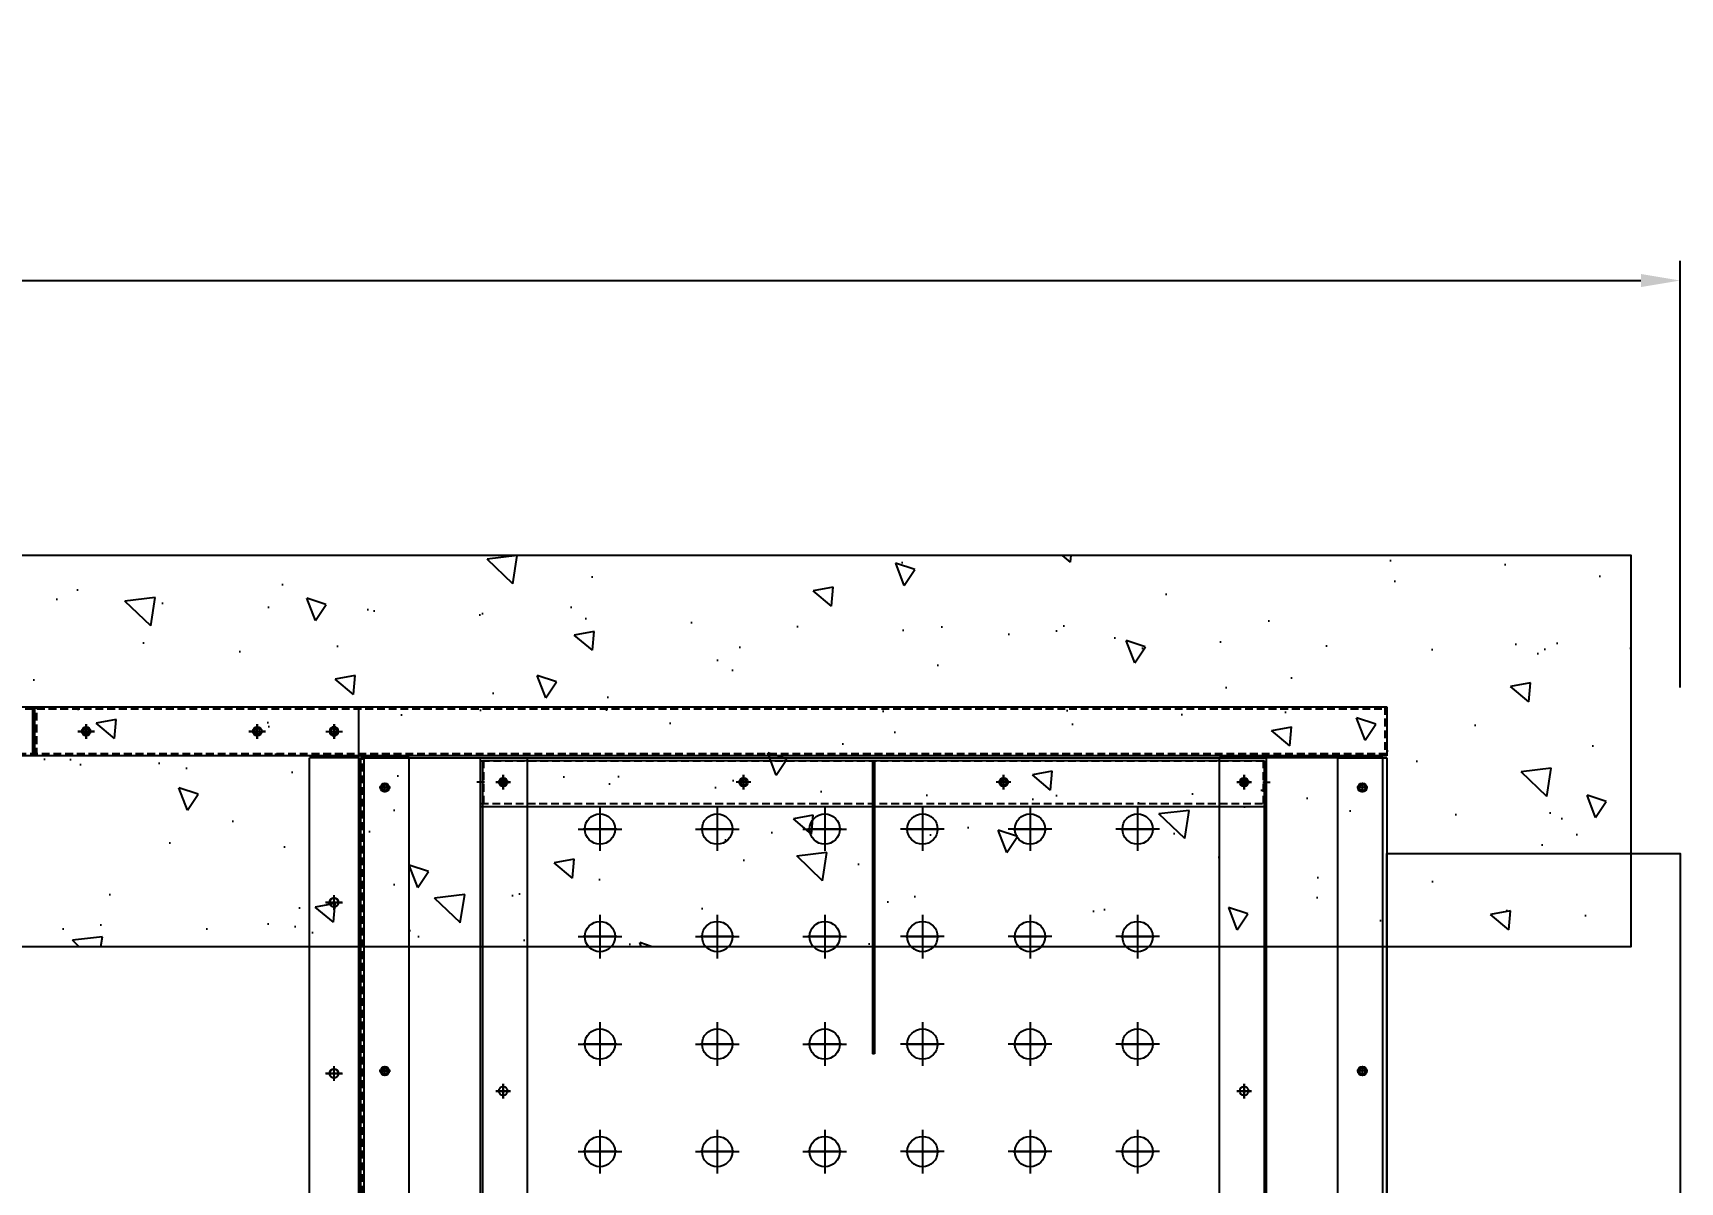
# Model space of a CAD drawing. Header units: millimetres. Extents: x 2760 to 22374, y 2628 to 16497.
# Drawn here: x 9291 to 10976, y 12842 to 14018 of the extents above; entities that cross this region are included whole.
import ezdxf

# ---------------------------------------------------------------- set-up
doc = ezdxf.new("R2010")
doc.units = ezdxf.units.MM
doc.linetypes.add('CENTER', pattern=[65, 60, -2, 1, -2])
doc.linetypes.add('HIDDEN', pattern=[3, 2, -1])
doc.layers.get('DEFPOINTS').update_dxf_attribs({"color": 140})
for name, color, linetype in [('2.위생-급수', 5, 'Continuous'), ('CENTER', 1, 'CENTER'), ('숨은선', 5, 'HIDDEN')]:
    doc.layers.add(name, color=color, linetype=linetype)
doc.styles.get("Standard").update_dxf_attribs({"font": 'arial.ttf'})
doc.dimstyles.new('1.40', dxfattribs={"dimscale": 40, "dimtxt": 1, "dimasz": 1, "dimexe": 0.5, "dimexo": 0.5, "dimgap": 0.5, "dimtad": 1, "dimdec": 1, "dimzin": 9, "dimdsep": 46, "dimtxsty": 'Standard', "dimcen": 0, "dimclrd": 2, "dimclre": 2, "dimclrt": 3, "dimadec": 0, "dimazin": 0, "dimtfac": 1, "dimtdec": 1, "dimtmove": 1, "dimatfit": 3, "dimfxl": 1, "dimtolj": 1, "dimtzin": 0, "dimlwd": -1, "dimlwe": -1, "dimarcsym": 0})

# ---------------------------------------------------------------- blocks, each defined once
blk = doc.blocks.new('A$C79BC46FD')
blk.add_circle((8.6, 7.5), 4.5)
blk.add_circle((8.6, 7.5), 4.5)
blk.add_circle((8.6, 7.5), 4.5)
blk.add_circle((8.6, 7.5), 4.5)
at = {"layer": 'CENTER'}
for p, q in [((17, 7.5), (0, 7.5)), ((8.6, 0), (8.6, 15)), ((8.6, 0), (8.6, 15)), ((8.6, 0), (8.6, 15)), ((8.6, 0), (8.6, 15))]:
    blk.add_line(p, q, dxfattribs=at)
blk = doc.blocks.new('*D117')
at = {"color": 2, "transparency": 16777216}
for p, q in [((5776.1, 13348.6), (5776.1, 13784.9)), ((10976.1, 13348.6), (10976.1, 13784.9)), ((5816.1, 13764.9), (10936.1, 13764.9))]:
    blk.add_line(p, q, dxfattribs=at)
for points in [[(5816.1, 13771.6), (5816.1, 13758.2), (5776.1, 13764.9)], [(10936.1, 13771.6), (10936.1, 13758.2), (10976.1, 13764.9)]]:
    blk.add_solid(points, dxfattribs=at)
at = {"layer": 'DEFPOINTS', "color": 0, "transparency": 16777216}
for p in [(10976.1, 13764.9), (5776.1, 13328.6), (10976.1, 13328.6)]:
    blk.add_point(p, dxfattribs=at)
at = {"color": 3, "transparency": 16777216, "insert": (8376.1, 13887), "char_height": 200, "attachment_point": 5}
blk.add_mtext('\\A1;5200', dxfattribs=at)
blk = doc.blocks.new('_DotSmall')
at = {"color": 0, "linetype": 'ByBlock', "const_width": 0.5}
blk.add_lwpolyline([(-0.0625, 0, 1), (0.0625, 0, 1)], format="xyb", close=True, dxfattribs=at)

msp = doc.modelspace()

# ---------------------------------------------------------------- hatches: boundary and pattern name
h = msp.add_hatch()
h.set_pattern_fill('AR-CONC', color=8, scale=1.28, angle=90)
h.set_pattern_definition([(140, (-15019.24, 14991.05), (20.402, 233.1964), [24.384, -268.224]), (85, (-15019.24, 14991.05), (-244.5528, -45.1116), [19.5072, -214.58]), (190.4514, (-15017.54, 15010.48), (-224.1507, 188.0848), [20.7232, -227.9555]), (136.1842, (-15084.26, 14991.05), (53.8142, 346.9812), [36.576, -402.336]), (186.6356, (-15079.78, 15019.96), (-316.7054, 303.8773), [31.085, -341.9336]), (81.1842, (-15084.26, 14991.05), (-316.7054, 303.8773), [29.2608, -321.8685]), (111, (-15068, 15023.56), (130.8995, 194.0664), [24.384, -268.224]), (56, (-15068, 15023.56), (-235.7606, 79.1066), [19.5072, -214.5792]), (161.4514, (-15057.1, 15039.73), (-104.8611, 273.173), [20.7232, -227.9551]), (127.5, (-15019.24, 14991.05), (-108.23045, 3.9534), [0, -211.97824, 0, -217.8304, 0, -215.392]), (97.5, (-15019.24, 14991.05), (-128.23114, 85.52917), [0, -124.19584, 0, -207.10144, 0, -82.0928]), (57.5, (-15019.24, 14918.545), (7.3328, 173.55596), [0, -81.28, 0, -253.5936, 0, -336.4992]), (47.5, (-15019.24, 14886.03), (-32.5459, 189.60535), [0, -105.664, 0, -168.4122, 0, -238.9632])])
h.paths.add_polyline_path([(10926.136, 13483.608), (5826.136, 13483.608), (5826.136, 13083.608), (10926.136, 13083.608)])

# ---------------------------------------------------------------- linework, layer by layer
at = {"color": 7}
for p, q in [((7128.145, 13328.608), (9624.145, 13328.608)), ((9043.145, 13328.608), (10676.145, 13328.608)), ((9291.145, 13278.608), (9291.145, 13328.608)), ((9291.145, 13278.608), (9291.145, 13328.608)), ((9293.145, 13278.608), (9293.145, 13328.608)), ((9293.145, 13278.608), (9293.145, 13328.608)), ((9624.145, 13328.608), (9624.145, 12304.608)), ((10676.145, 13328.608), (10676.145, 13278.608)), ((10676.145, 13328.608), (10676.145, 13278.608)), ((10676.145, 13278.608), (9043.145, 13278.608)), ((9574.145, 11330.608), (9574.145, 13276.608)), ((9624.145, 13276.608), (9574.145, 13276.608)), ((9574.145, 11330.608), (9574.145, 13276.608)), ((9624.145, 13276.608), (9574.145, 13276.608)), ((9624.145, 13276.608), (9624.145, 12027.608)), ((9624.145, 13276.608), (9624.145, 12027.608)), ((9626.145, 13276.608), (9626.145, 11330.608)), ((9676.145, 13276.608), (9626.145, 13276.608)), ((9626.145, 13276.608), (9626.145, 11330.608)), ((9676.145, 13276.608), (9626.145, 13276.608)), ((9676.145, 11330.608), (9676.145, 13276.608)), ((9676.145, 11330.608), (9676.145, 13276.608)), ((9751.145, 13273.608), (9751.145, 11333.608)), ((10551.145, 13273.608), (9751.145, 13273.608)), ((10150.145, 13273.608), (10150.145, 12973.608)), ((10152.145, 13273.608), (10152.145, 12973.608)), ((10551.145, 11333.608), (10551.145, 13273.608)), ((10626.145, 11330.608), (10626.145, 13276.608)), ((10626.145, 13276.608), (10676.145, 13276.608)), ((10676.145, 13276.608), (10676.145, 11330.608)), ((10152.145, 12973.608), (10150.145, 12973.608))]:
    msp.add_line(p, q, dxfattribs=at)
for p, q in [((9630.145, 11330.608), (9630.145, 13276.608)), ((9630.145, 13276.608), (9797.145, 13276.608)), ((9630.145, 11330.608), (9630.145, 13276.608)), ((9749.145, 11330.608), (9749.145, 13276.608)), ((9749.145, 13226.608), (9749.145, 13276.608)), ((9749.145, 13276.608), (10553.145, 13276.608)), ((9797.145, 11330.608), (9797.145, 13276.608)), ((10505.145, 11330.608), (10505.145, 13276.608)), ((10672.145, 13276.608), (10505.145, 13276.608)), ((10553.145, 11330.608), (10553.145, 13276.608)), ((10553.145, 13226.608), (10553.145, 13276.608)), ((10672.145, 11330.608), (10672.145, 13276.608)), ((9749.145, 13226.608), (10553.145, 13226.608))]:
    msp.add_line(p, q)
at = {"color": 8}
msp.add_lwpolyline([(5826.136, 13483.608), (5826.136, 13083.608), (10926.136, 13083.608), (10926.136, 13483.608)], close=True, dxfattribs=at)
for centre, radius in [((9345.645, 13303.608), 4.5), ((9345.645, 13303.608), 4.5), ((9345.645, 13303.608), 3), ((9345.645, 13303.608), 3), ((9345.645, 13303.608), 3), ((9345.645, 13303.608), 3), ((9345.645, 13303.608), 3), ((9345.645, 13303.608), 3), ((9345.645, 13303.608), 3), ((9345.645, 13303.608), 3), ((9345.645, 13303.608), 3), ((9345.645, 13303.608), 3), ((9345.645, 13303.608), 3), ((9345.645, 13303.608), 3), ((9345.645, 13303.608), 3), ((9345.645, 13303.608), 3), ((9345.645, 13303.608), 3), ((9345.645, 13303.608), 3), ((9520.645, 13303.608), 4.5), ((9520.645, 13303.608), 4.5), ((9520.645, 13303.608), 3), ((9520.645, 13303.608), 3), ((9520.645, 13303.608), 3), ((9520.645, 13303.608), 3), ((9520.645, 13303.608), 3), ((9520.645, 13303.608), 3), ((9520.645, 13303.608), 3), ((9520.645, 13303.608), 3), ((9520.645, 13303.608), 3), ((9520.645, 13303.608), 3), ((9520.645, 13303.608), 3), ((9520.645, 13303.608), 3), ((9520.645, 13303.608), 3), ((9520.645, 13303.608), 3), ((9520.645, 13303.608), 3), ((9520.645, 13303.608), 3), ((9599.145, 13303.608), 3), ((9599.145, 13303.608), 3), ((9599.145, 13303.608), 3), ((9599.145, 13303.608), 3), ((9599.145, 13303.608), 3), ((9599.145, 13303.608), 3), ((9599.145, 13303.608), 3), ((9599.145, 13303.608), 3), ((9599.145, 13303.608), 3), ((9599.145, 13303.608), 3), ((9599.145, 13303.608), 3), ((9599.145, 13303.608), 3), ((9599.145, 13303.608), 3), ((9599.145, 13303.608), 3), ((9599.145, 13303.608), 3), ((9599.145, 13303.608), 3), ((9651.145, 13246.108), 4.5), ((9651.145, 13246.108), 4.5), ((9651.145, 13246.108), 3), ((9651.145, 13246.108), 3), ((9772.145, 13251.608), 4.5), ((9772.145, 13251.608), 4.5), ((9772.145, 13251.608), 3), ((10018.145, 13251.608), 4.5), ((10018.145, 13251.608), 3), ((10284.145, 13251.608), 4.5), ((10284.145, 13251.608), 3), ((10530.145, 13251.608), 4.5), ((10530.145, 13251.608), 4.5), ((10530.145, 13251.608), 3), ((10651.145, 13246.108), 4.5), ((10651.145, 13246.108), 3), ((9871.145, 13203.608), 15.5), ((9991.145, 13203.608), 15.5), ((10101.145, 13203.608), 15.5), ((10201.145, 13203.608), 15.5), ((10311.145, 13203.608), 15.5), ((10421.145, 13203.608), 15.5), ((9871.145, 13093.608), 15.5), ((9991.145, 13093.608), 15.5), ((10101.145, 13093.608), 15.5), ((10201.145, 13093.608), 15.5), ((10311.145, 13093.608), 15.5), ((10421.145, 13093.608), 15.5), ((9871.145, 12983.608), 15.5), ((9991.145, 12983.608), 15.5), ((10101.145, 12983.608), 15.5), ((10201.145, 12983.608), 15.5), ((10311.145, 12983.608), 15.5), ((10421.145, 12983.608), 15.5), ((9651.145, 12956.108), 4.5), ((9651.145, 12956.108), 4.5), ((9651.145, 12956.108), 3), ((9651.145, 12956.108), 3), ((10651.145, 12956.108), 4.5), ((10651.145, 12956.108), 3), ((9772.145, 12935.608), 4.5), ((9772.145, 12935.608), 4.5), ((10530.145, 12935.608), 4.5), ((10530.145, 12935.608), 4.5), ((9871.145, 12873.608), 15.5), ((9991.145, 12873.608), 15.5), ((10101.145, 12873.608), 15.5), ((10201.145, 12873.608), 15.5), ((10311.145, 12873.608), 15.5), ((10421.145, 12873.608), 15.5)]:
    msp.add_circle(centre, radius)
at = {"layer": '2.위생-급수', "color": 4}
msp.add_lwpolyline([(10976.145, 11428.608), (10676.145, 11428.608), (10676.145, 13178.608), (10976.145, 13178.608)], close=True, dxfattribs=at)
at = {"layer": 'CENTER'}
for p, q in [((9337.124, 13303.608), (9354.167, 13303.608)), ((9337.124, 13303.608), (9354.167, 13303.608)), ((9337.124, 13303.608), (9354.167, 13303.608)), ((9354.167, 13303.608), (9337.124, 13303.608)), ((9337.124, 13303.608), (9354.167, 13303.608)), ((9337.124, 13303.608), (9354.167, 13303.608)), ((9337.124, 13303.608), (9354.167, 13303.608)), ((9354.167, 13303.608), (9337.124, 13303.608)), ((9345.645, 13311.108), (9345.645, 13296.108)), ((9345.645, 13311.108), (9345.645, 13296.108)), ((9345.645, 13311.108), (9345.645, 13296.108)), ((9345.645, 13311.108), (9345.645, 13296.108)), ((9345.645, 13311.108), (9345.645, 13296.108)), ((9345.645, 13311.108), (9345.645, 13296.108)), ((9345.645, 13311.108), (9345.645, 13296.108)), ((9345.645, 13311.108), (9345.645, 13296.108)), ((9345.645, 13296.108), (9345.645, 13311.108)), ((9345.645, 13296.108), (9345.645, 13311.108)), ((9345.645, 13296.108), (9345.645, 13311.108)), ((9345.645, 13296.108), (9345.645, 13311.108)), ((9345.645, 13296.108), (9345.645, 13311.108)), ((9345.645, 13296.108), (9345.645, 13311.108)), ((9345.645, 13296.108), (9345.645, 13311.108)), ((9345.645, 13296.108), (9345.645, 13311.108)), ((9345.645, 13311.108), (9345.645, 13296.108)), ((9345.645, 13311.108), (9345.645, 13296.108)), ((9345.645, 13311.108), (9345.645, 13296.108)), ((9345.645, 13311.108), (9345.645, 13296.108)), ((9345.645, 13311.108), (9345.645, 13296.108)), ((9345.645, 13311.108), (9345.645, 13296.108)), ((9345.645, 13311.108), (9345.645, 13296.108)), ((9345.645, 13311.108), (9345.645, 13296.108)), ((9345.645, 13296.108), (9345.645, 13311.108)), ((9345.645, 13296.108), (9345.645, 13311.108)), ((9345.645, 13296.108), (9345.645, 13311.108)), ((9345.645, 13296.108), (9345.645, 13311.108)), ((9345.645, 13296.108), (9345.645, 13311.108)), ((9345.645, 13296.108), (9345.645, 13311.108)), ((9345.645, 13296.108), (9345.645, 13311.108)), ((9345.645, 13296.108), (9345.645, 13311.108)), ((9512.124, 13303.608), (9529.167, 13303.608)), ((9512.124, 13303.608), (9529.167, 13303.608)), ((9512.124, 13303.608), (9529.167, 13303.608)), ((9529.167, 13303.608), (9512.124, 13303.608)), ((9512.124, 13303.608), (9529.167, 13303.608)), ((9512.124, 13303.608), (9529.167, 13303.608)), ((9512.124, 13303.608), (9529.167, 13303.608)), ((9529.167, 13303.608), (9512.124, 13303.608)), ((9520.645, 13311.108), (9520.645, 13296.108)), ((9520.645, 13311.108), (9520.645, 13296.108)), ((9520.645, 13311.108), (9520.645, 13296.108)), ((9520.645, 13311.108), (9520.645, 13296.108)), ((9520.645, 13311.108), (9520.645, 13296.108)), ((9520.645, 13311.108), (9520.645, 13296.108)), ((9520.645, 13311.108), (9520.645, 13296.108)), ((9520.645, 13311.108), (9520.645, 13296.108)), ((9520.645, 13296.108), (9520.645, 13311.108)), ((9520.645, 13296.108), (9520.645, 13311.108)), ((9520.645, 13296.108), (9520.645, 13311.108)), ((9520.645, 13296.108), (9520.645, 13311.108)), ((9520.645, 13296.108), (9520.645, 13311.108)), ((9520.645, 13296.108), (9520.645, 13311.108)), ((9520.645, 13296.108), (9520.645, 13311.108)), ((9520.645, 13296.108), (9520.645, 13311.108)), ((9520.645, 13311.108), (9520.645, 13296.108)), ((9520.645, 13311.108), (9520.645, 13296.108)), ((9520.645, 13311.108), (9520.645, 13296.108)), ((9520.645, 13311.108), (9520.645, 13296.108)), ((9520.645, 13311.108), (9520.645, 13296.108)), ((9520.645, 13311.108), (9520.645, 13296.108)), ((9520.645, 13311.108), (9520.645, 13296.108)), ((9520.645, 13311.108), (9520.645, 13296.108)), ((9520.645, 13296.108), (9520.645, 13311.108)), ((9520.645, 13296.108), (9520.645, 13311.108)), ((9520.645, 13296.108), (9520.645, 13311.108)), ((9520.645, 13296.108), (9520.645, 13311.108)), ((9520.645, 13296.108), (9520.645, 13311.108)), ((9520.645, 13296.108), (9520.645, 13311.108)), ((9520.645, 13296.108), (9520.645, 13311.108)), ((9520.645, 13296.108), (9520.645, 13311.108)), ((9590.624, 13303.608), (9607.667, 13303.608)), ((9590.624, 13303.608), (9607.667, 13303.608)), ((9590.624, 13303.608), (9607.667, 13303.608)), ((9590.624, 13303.608), (9607.667, 13303.608)), ((9599.145, 13311.108), (9599.145, 13296.108)), ((9599.145, 13311.108), (9599.145, 13296.108)), ((9599.145, 13311.108), (9599.145, 13296.108)), ((9599.145, 13311.108), (9599.145, 13296.108)), ((9599.145, 13311.108), (9599.145, 13296.108)), ((9599.145, 13311.108), (9599.145, 13296.108)), ((9599.145, 13311.108), (9599.145, 13296.108)), ((9599.145, 13311.108), (9599.145, 13296.108)), ((9599.145, 13311.108), (9599.145, 13296.108)), ((9599.145, 13311.108), (9599.145, 13296.108)), ((9599.145, 13311.108), (9599.145, 13296.108)), ((9599.145, 13311.108), (9599.145, 13296.108)), ((9599.145, 13311.108), (9599.145, 13296.108)), ((9599.145, 13311.108), (9599.145, 13296.108)), ((9599.145, 13311.108), (9599.145, 13296.108)), ((9599.145, 13311.108), (9599.145, 13296.108)), ((9656.763, 13246.108), (9645.401, 13246.108)), ((9656.763, 13246.108), (9645.401, 13246.108)), ((9645.528, 13246.108), (9656.889, 13246.108)), ((9645.528, 13246.108), (9656.889, 13246.108)), ((9651.145, 13241.108), (9651.145, 13251.108)), ((9651.145, 13241.108), (9651.145, 13251.108)), ((9651.145, 13241.108), (9651.145, 13251.108)), ((9651.145, 13241.108), (9651.145, 13251.108)), ((9651.145, 13241.108), (9651.145, 13251.108)), ((9651.145, 13241.108), (9651.145, 13251.108)), ((9651.145, 13241.108), (9651.145, 13251.108)), ((9651.145, 13241.108), (9651.145, 13251.108)), ((9651.145, 13241.108), (9651.145, 13251.108)), ((9651.145, 13241.108), (9651.145, 13251.108)), ((9651.145, 13241.108), (9651.145, 13251.108)), ((9651.145, 13241.108), (9651.145, 13251.108)), ((9651.145, 13241.108), (9651.145, 13251.108)), ((9651.145, 13241.108), (9651.145, 13251.108)), ((9651.145, 13241.108), (9651.145, 13251.108)), ((9651.145, 13241.108), (9651.145, 13251.108)), ((9752.974, 13251.608), (9745.316, 13251.608)), ((9779.645, 13251.608), (9764.645, 13251.608)), ((9764.645, 13251.608), (9779.645, 13251.608)), ((9779.645, 13251.608), (9764.645, 13251.608)), ((9772.145, 13259.108), (9772.145, 13244.108)), ((9772.145, 13244.108), (9772.145, 13259.108)), ((9772.145, 13244.108), (9772.145, 13259.108)), ((9772.145, 13245.883), (9772.145, 13257.334)), ((9772.145, 13257.334), (9772.145, 13245.883)), ((9772.145, 13257.334), (9772.145, 13245.883)), ((9772.145, 13245.883), (9772.145, 13257.334)), ((9772.145, 13257.334), (9772.145, 13245.883)), ((9772.145, 13245.883), (9772.145, 13257.334)), ((10025.645, 13251.608), (10010.645, 13251.608)), ((10025.645, 13251.608), (10010.645, 13251.608)), ((10018.145, 13259.108), (10018.145, 13244.108)), ((10018.145, 13244.108), (10018.145, 13259.108)), ((10018.145, 13245.883), (10018.145, 13257.334)), ((10018.145, 13257.334), (10018.145, 13245.883)), ((10018.145, 13257.334), (10018.145, 13245.883)), ((10018.145, 13245.883), (10018.145, 13257.334)), ((10291.645, 13251.608), (10276.645, 13251.608)), ((10291.645, 13251.608), (10276.645, 13251.608)), ((10284.145, 13259.108), (10284.145, 13244.108)), ((10284.145, 13244.108), (10284.145, 13259.108)), ((10284.145, 13245.883), (10284.145, 13257.334)), ((10284.145, 13257.334), (10284.145, 13245.883)), ((10284.145, 13257.334), (10284.145, 13245.883)), ((10284.145, 13245.883), (10284.145, 13257.334)), ((10522.645, 13251.608), (10537.645, 13251.608)), ((10537.645, 13251.608), (10522.645, 13251.608)), ((10537.645, 13251.608), (10522.645, 13251.608)), ((10530.145, 13259.108), (10530.145, 13244.108)), ((10530.145, 13244.108), (10530.145, 13259.108)), ((10530.145, 13244.108), (10530.145, 13259.108)), ((10530.145, 13245.883), (10530.145, 13257.334)), ((10530.145, 13257.334), (10530.145, 13245.883)), ((10530.145, 13257.334), (10530.145, 13245.883)), ((10530.145, 13245.883), (10530.145, 13257.334)), ((10530.145, 13257.334), (10530.145, 13245.883)), ((10530.145, 13245.883), (10530.145, 13257.334)), ((10549.316, 13251.608), (10556.974, 13251.608)), ((10656.763, 13246.108), (10645.401, 13246.108)), ((10656.763, 13246.108), (10645.401, 13246.108)), ((10651.145, 13241.108), (10651.145, 13251.108)), ((10651.145, 13241.108), (10651.145, 13251.108)), ((10651.145, 13241.108), (10651.145, 13251.108)), ((10651.145, 13241.108), (10651.145, 13251.108)), ((10651.145, 13241.108), (10651.145, 13251.108)), ((10651.145, 13241.108), (10651.145, 13251.108)), ((10651.145, 13241.108), (10651.145, 13251.108)), ((10651.145, 13241.108), (10651.145, 13251.108)), ((9871.145, 13225.938), (9871.145, 13181.279)), ((9871.145, 13220.785), (9871.145, 13186.432)), ((9991.145, 13225.938), (9991.145, 13181.279)), ((9991.145, 13220.785), (9991.145, 13186.432)), ((10101.145, 13225.938), (10101.145, 13181.279)), ((10101.145, 13220.785), (10101.145, 13186.432)), ((10201.145, 13225.938), (10201.145, 13181.279)), ((10201.145, 13220.785), (10201.145, 13186.432)), ((10311.145, 13225.938), (10311.145, 13181.279)), ((10311.145, 13220.785), (10311.145, 13186.432)), ((10421.145, 13225.938), (10421.145, 13181.279)), ((10421.145, 13220.785), (10421.145, 13186.432)), ((9848.816, 13203.608), (9893.474, 13203.608)), ((9888.321, 13203.608), (9853.969, 13203.608)), ((9853.969, 13203.608), (9888.321, 13203.608)), ((9888.321, 13203.608), (9853.969, 13203.608)), ((9968.816, 13203.608), (10013.474, 13203.608)), ((10008.321, 13203.608), (9973.969, 13203.608)), ((9973.969, 13203.608), (10008.321, 13203.608)), ((10008.321, 13203.608), (9973.969, 13203.608)), ((10078.816, 13203.608), (10123.474, 13203.608)), ((10118.321, 13203.608), (10083.969, 13203.608)), ((10083.969, 13203.608), (10118.321, 13203.608)), ((10118.321, 13203.608), (10083.969, 13203.608)), ((10223.474, 13203.608), (10178.816, 13203.608)), ((10183.969, 13203.608), (10218.321, 13203.608)), ((10218.321, 13203.608), (10183.969, 13203.608)), ((10183.969, 13203.608), (10218.321, 13203.608)), ((10333.474, 13203.608), (10288.816, 13203.608)), ((10293.969, 13203.608), (10328.321, 13203.608)), ((10328.321, 13203.608), (10293.969, 13203.608)), ((10293.969, 13203.608), (10328.321, 13203.608)), ((10443.474, 13203.608), (10398.816, 13203.608)), ((10403.969, 13203.608), (10438.321, 13203.608)), ((10438.321, 13203.608), (10403.969, 13203.608)), ((10403.969, 13203.608), (10438.321, 13203.608)), ((9871.145, 13115.938), (9871.145, 13071.279)), ((9871.145, 13110.785), (9871.145, 13076.432)), ((9991.145, 13115.938), (9991.145, 13071.279)), ((9991.145, 13110.785), (9991.145, 13076.432)), ((10101.145, 13115.938), (10101.145, 13071.279)), ((10101.145, 13110.785), (10101.145, 13076.432)), ((10201.145, 13115.938), (10201.145, 13071.279)), ((10201.145, 13110.785), (10201.145, 13076.432)), ((10311.145, 13115.938), (10311.145, 13071.279)), ((10311.145, 13110.785), (10311.145, 13076.432)), ((10421.145, 13115.938), (10421.145, 13071.279)), ((10421.145, 13110.785), (10421.145, 13076.432)), ((9848.816, 13093.608), (9893.474, 13093.608)), ((9888.321, 13093.608), (9853.969, 13093.608)), ((9853.969, 13093.608), (9888.321, 13093.608)), ((9888.321, 13093.608), (9853.969, 13093.608)), ((9968.816, 13093.608), (10013.474, 13093.608)), ((10008.321, 13093.608), (9973.969, 13093.608)), ((9973.969, 13093.608), (10008.321, 13093.608)), ((10008.321, 13093.608), (9973.969, 13093.608)), ((10078.816, 13093.608), (10123.474, 13093.608)), ((10118.321, 13093.608), (10083.969, 13093.608)), ((10083.969, 13093.608), (10118.321, 13093.608)), ((10118.321, 13093.608), (10083.969, 13093.608)), ((10223.474, 13093.608), (10178.816, 13093.608)), ((10183.969, 13093.608), (10218.321, 13093.608)), ((10218.321, 13093.608), (10183.969, 13093.608)), ((10183.969, 13093.608), (10218.321, 13093.608)), ((10333.474, 13093.608), (10288.816, 13093.608)), ((10293.969, 13093.608), (10328.321, 13093.608)), ((10328.321, 13093.608), (10293.969, 13093.608)), ((10293.969, 13093.608), (10328.321, 13093.608)), ((10443.474, 13093.608), (10398.816, 13093.608)), ((10403.969, 13093.608), (10438.321, 13093.608)), ((10438.321, 13093.608), (10403.969, 13093.608)), ((10403.969, 13093.608), (10438.321, 13093.608)), ((9871.145, 13005.938), (9871.145, 12961.279)), ((9871.145, 13000.785), (9871.145, 12966.432)), ((9991.145, 13005.938), (9991.145, 12961.279)), ((9991.145, 13000.785), (9991.145, 12966.432)), ((10101.145, 13005.938), (10101.145, 12961.279)), ((10101.145, 13000.785), (10101.145, 12966.432)), ((10201.145, 13005.938), (10201.145, 12961.279)), ((10201.145, 13000.785), (10201.145, 12966.432)), ((10311.145, 13005.938), (10311.145, 12961.279)), ((10311.145, 13000.785), (10311.145, 12966.432)), ((10421.145, 13005.938), (10421.145, 12961.279)), ((10421.145, 13000.785), (10421.145, 12966.432)), ((9848.816, 12983.608), (9893.474, 12983.608)), ((9888.321, 12983.608), (9853.969, 12983.608)), ((9853.969, 12983.608), (9888.321, 12983.608)), ((9888.321, 12983.608), (9853.969, 12983.608)), ((9968.816, 12983.608), (10013.474, 12983.608)), ((10008.321, 12983.608), (9973.969, 12983.608)), ((9973.969, 12983.608), (10008.321, 12983.608)), ((10008.321, 12983.608), (9973.969, 12983.608)), ((10078.816, 12983.608), (10123.474, 12983.608)), ((10118.321, 12983.608), (10083.969, 12983.608)), ((10083.969, 12983.608), (10118.321, 12983.608)), ((10118.321, 12983.608), (10083.969, 12983.608)), ((10223.474, 12983.608), (10178.816, 12983.608)), ((10183.969, 12983.608), (10218.321, 12983.608)), ((10218.321, 12983.608), (10183.969, 12983.608)), ((10183.969, 12983.608), (10218.321, 12983.608)), ((10333.474, 12983.608), (10288.816, 12983.608)), ((10293.969, 12983.608), (10328.321, 12983.608)), ((10328.321, 12983.608), (10293.969, 12983.608)), ((10293.969, 12983.608), (10328.321, 12983.608)), ((10443.474, 12983.608), (10398.816, 12983.608)), ((10403.969, 12983.608), (10438.321, 12983.608)), ((10438.321, 12983.608), (10403.969, 12983.608)), ((10403.969, 12983.608), (10438.321, 12983.608)), ((9651.145, 12951.108), (9651.145, 12961.108)), ((9651.145, 12951.108), (9651.145, 12961.108)), ((9651.145, 12951.108), (9651.145, 12961.108)), ((9651.145, 12951.108), (9651.145, 12961.108)), ((9651.145, 12951.108), (9651.145, 12961.108)), ((9651.145, 12951.108), (9651.145, 12961.108)), ((9651.145, 12951.108), (9651.145, 12961.108)), ((9651.145, 12951.108), (9651.145, 12961.108)), ((9651.145, 12951.108), (9651.145, 12961.108)), ((9651.145, 12951.108), (9651.145, 12961.108)), ((9651.145, 12951.108), (9651.145, 12961.108)), ((9651.145, 12951.108), (9651.145, 12961.108)), ((9651.145, 12951.108), (9651.145, 12961.108)), ((9651.145, 12951.108), (9651.145, 12961.108)), ((9651.145, 12951.108), (9651.145, 12961.108)), ((9651.145, 12951.108), (9651.145, 12961.108)), ((10651.145, 12951.108), (10651.145, 12961.108)), ((10651.145, 12951.108), (10651.145, 12961.108)), ((10651.145, 12951.108), (10651.145, 12961.108)), ((10651.145, 12951.108), (10651.145, 12961.108)), ((10651.145, 12951.108), (10651.145, 12961.108)), ((10651.145, 12951.108), (10651.145, 12961.108)), ((10651.145, 12951.108), (10651.145, 12961.108)), ((10651.145, 12951.108), (10651.145, 12961.108)), ((9656.763, 12956.108), (9645.401, 12956.108)), ((9656.763, 12956.108), (9645.401, 12956.108)), ((9645.528, 12956.108), (9656.889, 12956.108)), ((9645.528, 12956.108), (9656.889, 12956.108)), ((9772.145, 12943.108), (9772.145, 12928.108)), ((9772.145, 12928.108), (9772.145, 12943.108)), ((9772.145, 12929.883), (9772.145, 12941.334)), ((9772.145, 12941.334), (9772.145, 12929.883)), ((9772.145, 12941.334), (9772.145, 12929.883)), ((9772.145, 12929.883), (9772.145, 12941.334)), ((10530.145, 12943.108), (10530.145, 12928.108)), ((10530.145, 12928.108), (10530.145, 12943.108)), ((10530.145, 12929.883), (10530.145, 12941.334)), ((10530.145, 12941.334), (10530.145, 12929.883)), ((10530.145, 12941.334), (10530.145, 12929.883)), ((10530.145, 12929.883), (10530.145, 12941.334)), ((10656.763, 12956.108), (10645.401, 12956.108)), ((10656.763, 12956.108), (10645.401, 12956.108)), ((9779.645, 12935.608), (9764.645, 12935.608)), ((9764.645, 12935.608), (9779.645, 12935.608)), ((10522.645, 12935.608), (10537.645, 12935.608)), ((10537.645, 12935.608), (10522.645, 12935.608)), ((9871.145, 12895.938), (9871.145, 12851.279)), ((9871.145, 12890.785), (9871.145, 12856.432)), ((9991.145, 12895.938), (9991.145, 12851.279)), ((9991.145, 12890.785), (9991.145, 12856.432)), ((10101.145, 12895.938), (10101.145, 12851.279)), ((10101.145, 12890.785), (10101.145, 12856.432)), ((10201.145, 12895.938), (10201.145, 12851.279)), ((10201.145, 12890.785), (10201.145, 12856.432)), ((10311.145, 12895.938), (10311.145, 12851.279)), ((10311.145, 12890.785), (10311.145, 12856.432)), ((10421.145, 12895.938), (10421.145, 12851.279)), ((10421.145, 12890.785), (10421.145, 12856.432)), ((9848.816, 12873.608), (9893.474, 12873.608)), ((9888.321, 12873.608), (9853.969, 12873.608)), ((9853.969, 12873.608), (9888.321, 12873.608)), ((9888.321, 12873.608), (9853.969, 12873.608)), ((9968.816, 12873.608), (10013.474, 12873.608)), ((10008.321, 12873.608), (9973.969, 12873.608)), ((9973.969, 12873.608), (10008.321, 12873.608)), ((10008.321, 12873.608), (9973.969, 12873.608)), ((10078.816, 12873.608), (10123.474, 12873.608)), ((10118.321, 12873.608), (10083.969, 12873.608)), ((10083.969, 12873.608), (10118.321, 12873.608)), ((10118.321, 12873.608), (10083.969, 12873.608)), ((10223.474, 12873.608), (10178.816, 12873.608)), ((10183.969, 12873.608), (10218.321, 12873.608)), ((10218.321, 12873.608), (10183.969, 12873.608)), ((10183.969, 12873.608), (10218.321, 12873.608)), ((10333.474, 12873.608), (10288.816, 12873.608)), ((10293.969, 12873.608), (10328.321, 12873.608)), ((10328.321, 12873.608), (10293.969, 12873.608)), ((10293.969, 12873.608), (10328.321, 12873.608)), ((10443.474, 12873.608), (10398.816, 12873.608)), ((10403.969, 12873.608), (10438.321, 12873.608)), ((10438.321, 12873.608), (10403.969, 12873.608)), ((10403.969, 12873.608), (10438.321, 12873.608))]:
    msp.add_line(p, q, dxfattribs=at)
at = {"layer": '숨은선', "ltscale": 4}
for p, q in [((9295.145, 13278.608), (9295.145, 13328.608)), ((9295.145, 13278.608), (9295.145, 13328.608)), ((10674.145, 13328.608), (10674.145, 13278.608)), ((10674.145, 13328.608), (10674.145, 13278.608)), ((9043.145, 13326.608), (10676.145, 13326.608)), ((10676.145, 13280.608), (9043.145, 13280.608)), ((9628.145, 11330.608), (9628.145, 13276.608)), ((9628.145, 11330.608), (9628.145, 13276.608)), ((9750.145, 13273.408), (10553.145, 13273.408)), ((9752.345, 13229.808), (9752.345, 13273.408)), ((10549.945, 13229.808), (10549.945, 13273.408)), ((9749.145, 13229.808), (10553.145, 13229.808))]:
    msp.add_line(p, q, dxfattribs=at)

# ---------------------------------------------------------------- block references
at = {"color": 7, "xscale": -1}
for p in [(9607.762, 13296.108), (9607.762, 13121.108), (9607.762, 12946.108)]:
    msp.add_blockref('A$C79BC46FD', p, dxfattribs=at)
at = {"color": 7}
for p in [(9590.528, 13121.108), (9590.528, 12946.108)]:
    msp.add_blockref('A$C79BC46FD', p, dxfattribs=at)

# ---------------------------------------------------------------- dimensions: what is measured, and where the dimension line sits
dim = msp.add_linear_dim(base=(10976.145, 13764.888), p1=(5776.145, 13328.608), p2=(10976.145, 13328.608), dimstyle='1.40', override={"dimtxt": 5, "dimblk1": 'DotSmall', "dimfxl": 1.25}, dxfattribs=at)
dim.commit()
dim.dimension.update_dxf_attribs({"geometry": '*D117', "text_midpoint": (8376.145, 13887.003)})

doc.saveas('drawing.dxf')
